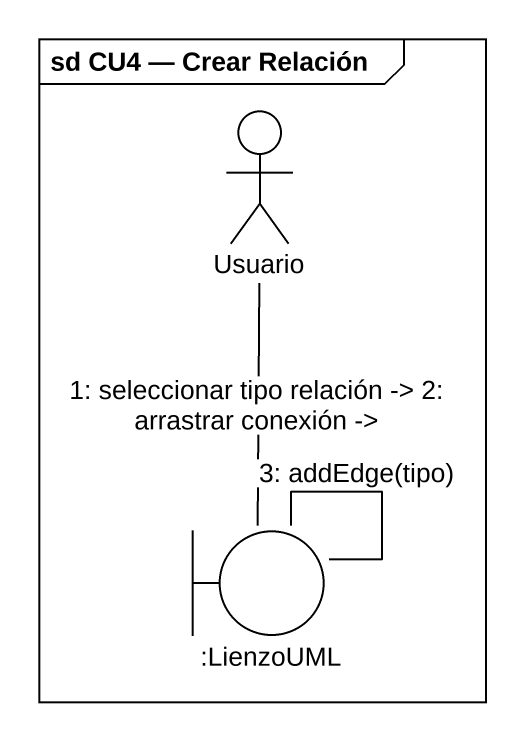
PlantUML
@startuml
mainframe sd CU4 — Crear Relación
actor Usuario
boundary ":LienzoUML" as LienzoUML
Usuario -- LienzoUML : 1: seleccionar tipo relación -> 2: arrastrar conexión ->
LienzoUML -- LienzoUML : 3: addEdge(tipo)
@enduml
